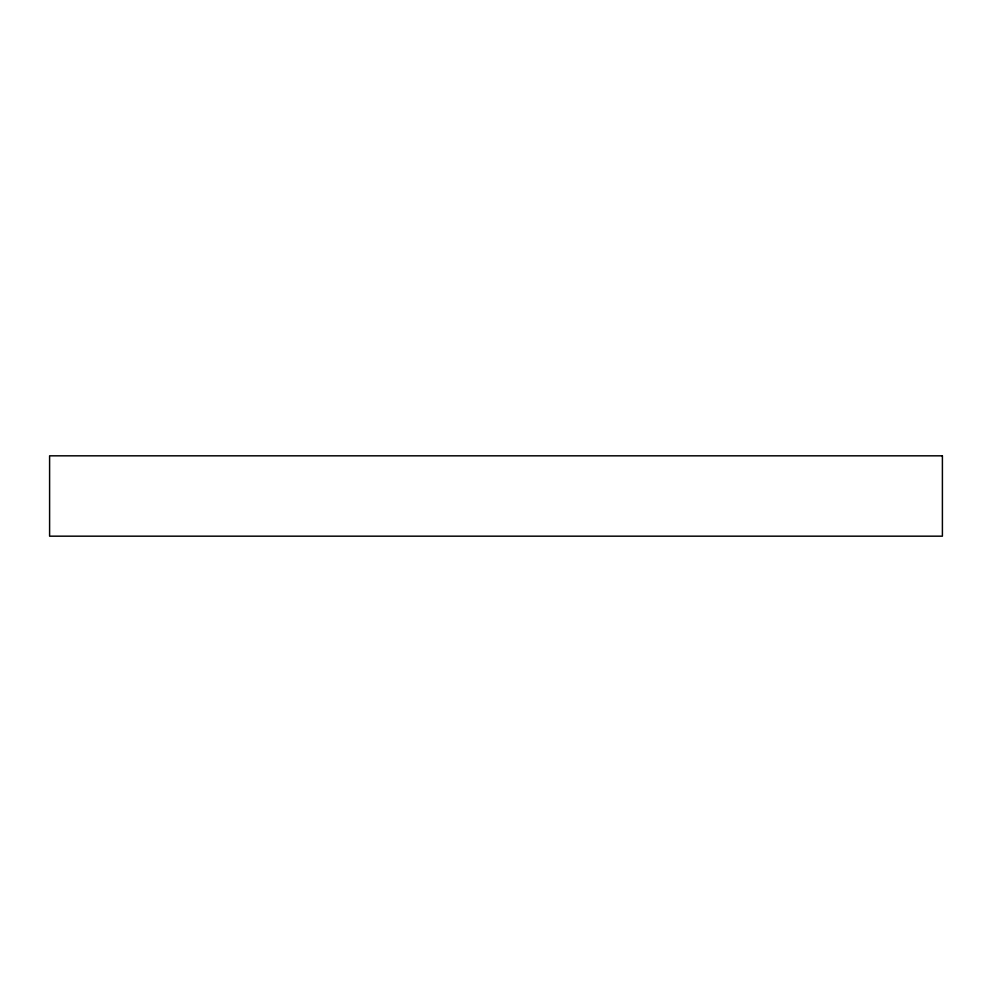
<?xml version="1.0" encoding="UTF-8"?>
<svg xmlns="http://www.w3.org/2000/svg" width="992" height="992" viewBox="0 0 992 992"><rect width="100%" height="100%" fill="white"/><g stroke="black" fill="none" stroke-linecap="round" stroke-linejoin="round"><path stroke-width="1.49" d="M942.4 455.824L49.6 455.824L49.6 536.176L942.4 536.176L942.4 455.824"/></g></svg>
